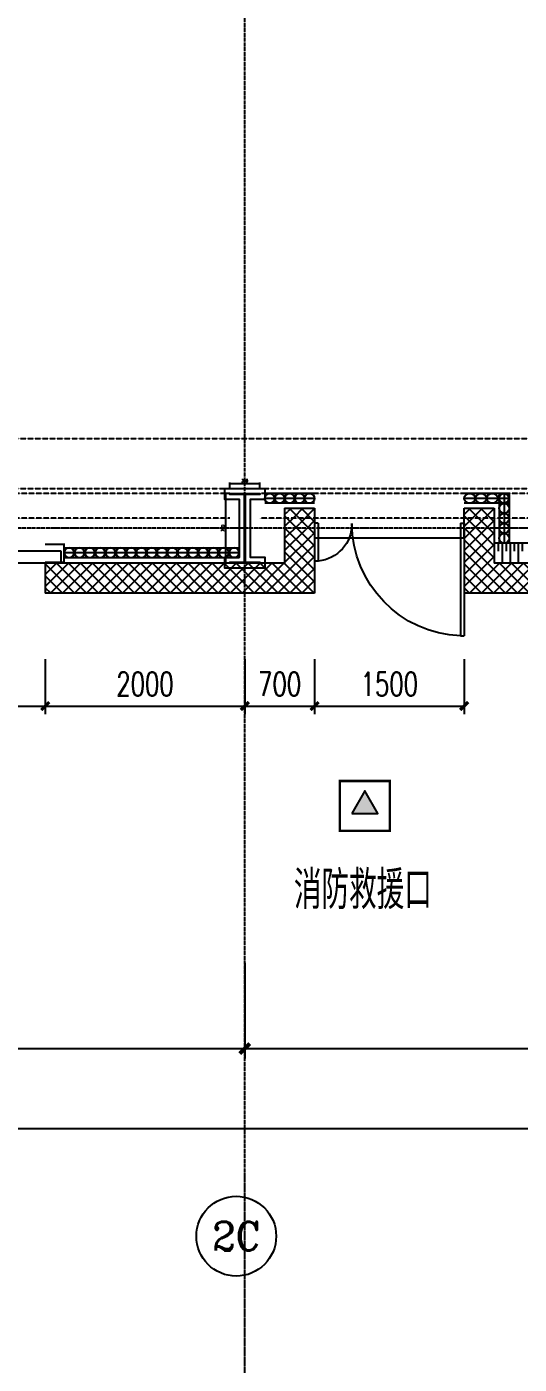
# Model space of a CAD drawing. Extents: x -954573 to 446329, y 489853 to 1226784.
# Drawn here: x -149040 to -144102, y 631699 to 645092 of the extents above; entities that cross this region are included whole.
import ezdxf
from ezdxf.enums import TextEntityAlignment as Align

# ---------------------------------------------------------------- set-up
doc = ezdxf.new("R2010")
doc.units = 0
doc.header["$LTSCALE"] = 10
doc.header["$MEASUREMENT"] = 0
for name, pattern in [('10平面$0$10平面$0$DASH', [0.35, 0.25, -0.1]), ('10平面$0$DOTE', [2.42, 2, -0.2, 0.02, -0.2]), ('10平面$1$DASH', [0.35, 0.25, -0.1])]:
    doc.linetypes.add(name, pattern=pattern)
doc.layers.get('Defpoints').update_dxf_attribs({"color": 210})
for name, color, linetype in [('10平面$0$10平面$0$WINDOW', 8, 'Continuous'), ('10平面$0$99平面图例外参$0$A-HATCH-2', 251, 'Continuous'), ('10平面$0$A-AXIS-D', 8, 'Continuous'), ('10平面$0$A-AXIS-DOTE', 8, '10平面$0$DOTE'), ('10平面$0$A-AXIS-DP', 8, 'Continuous'), ('10平面$0$A-HATCH-2', 8, 'Continuous'), ('10平面$0$A-HRAIL', 8, 'Continuous'), ('10平面$0$A-LIN-V', 8, 'Continuous'), ('10平面$0$A-SFCE', 8, 'Continuous'), ('10平面$0$A-TEXT', 8, 'Continuous'), ('10平面$0$A-WINDOW', 8, 'Continuous'), ('10平面$0$AS-COLN', 8, 'Continuous'), ('10平面$0$AS-WALL', 8, 'Continuous'), ('10平面$0$DIM_SYMB', 8, 'Continuous'), ('10平面$0$PUB_HATCH', 8, 'Continuous'), ('10平面$0$PUB_TEXT', 8, 'Continuous'), ('10平面$0$RP-N2-01$0$$0$A-WIND-J', 8, 'Continuous'), ('10平面$0$RP-N2-01$0$A-WIND-J', 8, 'Continuous'), ('A-LIN-V', 9, 'Continuous')]:
    doc.layers.add(name, color=color, linetype=linetype)
doc.styles.add('10平面$0$_TCH_AXIS', font='COMPLEX', dxfattribs={"bigfont": 'GBCBIG'})
doc.styles.add('10平面$0$_TCH_DIM', font='SIMPLEX', dxfattribs={"bigfont": 'GBCBIG'})
doc.styles.add('10平面$0$_TCH_DIM_T3', font='SIMPLEX', dxfattribs={"width": 0.705882, "bigfont": 'GBCBIG'})
doc.dimstyles.new('10平面$0$_TCH_ARCH&&10', dxfattribs={"dimtxt": 29.75, "dimasz": 10, "dimexe": 10, "dimexo": 10, "dimgap": 12.625, "dimtad": 1, "dimdec": 0, "dimzin": 0, "dimdsep": 46, "dimtxsty": '10平面$0$_TCH_DIM_T3', "dimblk": '10平面$0$_ArchTick', "dimcen": 0.09, "dimclrt": 7, "dimazin": 2, "dimtfac": 1, "dimtdec": 0, "dimtix": 1, "dimtmove": 2, "dimatfit": 3, "dimfxl": 0, "dimtolj": 1, "dimtzin": 0, "dimarcsym": 0})
doc.dimstyles.new('10平面$0$_TCH_ARCH&&100', dxfattribs={"dimtxt": 297.5, "dimasz": 100, "dimexe": 100, "dimexo": 100, "dimgap": 126.25, "dimtad": 1, "dimdec": 0, "dimzin": 0, "dimdsep": 46, "dimtxsty": '10平面$0$_TCH_DIM_T3', "dimblk": '10平面$0$_ArchTick', "dimcen": 0.09, "dimclrt": 7, "dimazin": 2, "dimtfac": 1, "dimtdec": 0, "dimtix": 1, "dimtmove": 2, "dimatfit": 3, "dimfxl": 0, "dimtolj": 1, "dimtzin": 0, "dimarcsym": 0})
doc.dimstyles.new('10平面$0$_TCH_ARCH&&80', dxfattribs={"dimtxt": 238, "dimasz": 80, "dimexe": 80, "dimexo": 80, "dimgap": 101, "dimtad": 1, "dimdec": 0, "dimzin": 0, "dimdsep": 46, "dimtxsty": '10平面$0$_TCH_DIM_T3', "dimblk": '10平面$0$_ArchTick', "dimcen": 0.09, "dimclrt": 7, "dimazin": 2, "dimtfac": 1, "dimtdec": 0, "dimtix": 1, "dimtmove": 2, "dimatfit": 3, "dimfxl": 0, "dimtolj": 1, "dimtzin": 0, "dimarcsym": 0})
pattern_1 = [(45, (60, 0), (-60.000061, 60.000061), []), (135, (60, 0), (-60.000061, -60.000061), [])]

# ---------------------------------------------------------------- blocks, each defined once
blk = doc.blocks.new('10平面$0$_ArchTick')
at = {"color": 0, "linetype": 'ByBlock', "const_width": 0.4}
blk.add_lwpolyline([(-0.5, -0.5), (0.5, 0.5)], dxfattribs=at)
blk = doc.blocks.new('*D2977')
at = {"layer": '10平面$0$A-AXIS-D', "color": 0, "lineweight": -2}
for p, q in [((64882, -169100), (64882, -170060)), ((73882, -169100), (73882, -170060)), ((64882, -169960), (73882, -169960))]:
    blk.add_line(p, q, dxfattribs=at)
at = {"layer": 'Defpoints', "color": 0}
for p in [(64882, -169000), (73882, -169000), (73882, -169960)]:
    blk.add_point(p, dxfattribs=at)
at = {"layer": '10平面$0$A-AXIS-D', "color": 0, "lineweight": -2, "xscale": 100, "yscale": 100, "zscale": 100, "rotation": 180}
blk.add_blockref('10平面$0$_ArchTick', (64882, -169960), dxfattribs=at)
at = {"layer": '10平面$0$A-AXIS-D', "color": 0, "lineweight": -2, "xscale": 100, "yscale": 100, "zscale": 100}
blk.add_blockref('10平面$0$_ArchTick', (73882, -169960), dxfattribs=at)
at = {"layer": '10平面$0$A-AXIS-D', "color": 7, "insert": (69382, -169685), "char_height": 297.5, "attachment_point": 5, "style": '10平面$0$_TCH_DIM_T3'}
blk.add_mtext('\\A1;9000', dxfattribs=at)
blk = doc.blocks.new('*D2978')
at = {"layer": '10平面$0$A-AXIS-D', "color": 0, "lineweight": -2}
for p, q in [((73882, -169100), (73882, -170060)), ((82882, -169100), (82882, -170060)), ((73882, -169960), (82882, -169960))]:
    blk.add_line(p, q, dxfattribs=at)
at = {"layer": 'Defpoints', "color": 0}
for p in [(73882, -169000), (82882, -169000), (82882, -169960)]:
    blk.add_point(p, dxfattribs=at)
at = {"layer": '10平面$0$A-AXIS-D', "color": 0, "lineweight": -2, "xscale": 100, "yscale": 100, "zscale": 100, "rotation": 180}
blk.add_blockref('10平面$0$_ArchTick', (73882, -169960), dxfattribs=at)
at = {"layer": '10平面$0$A-AXIS-D', "color": 0, "lineweight": -2, "xscale": 100, "yscale": 100, "zscale": 100}
blk.add_blockref('10平面$0$_ArchTick', (82882, -169960), dxfattribs=at)
at = {"layer": '10平面$0$A-AXIS-D', "color": 7, "insert": (78382, -169685), "char_height": 297.5, "attachment_point": 5, "style": '10平面$0$_TCH_DIM_T3'}
blk.add_mtext('\\A1;9000', dxfattribs=at)
blk = doc.blocks.new('*D3062')
at = {"layer": '10平面$0$A-AXIS-D', "color": 0, "lineweight": -2}
for p, q in [((-65318, -169200), (-65318, -170860)), ((92682, -169200), (92682, -170860)), ((-65318, -170760), (92682, -170760))]:
    blk.add_line(p, q, dxfattribs=at)
at = {"layer": 'Defpoints', "color": 0}
for p in [(-65318, -169100), (92682, -169100), (92682, -170760)]:
    blk.add_point(p, dxfattribs=at)
at = {"layer": '10平面$0$A-AXIS-D', "color": 0, "lineweight": -2, "xscale": 100, "yscale": 100, "zscale": 100, "rotation": 180}
blk.add_blockref('10平面$0$_ArchTick', (-65318, -170760), dxfattribs=at)
at = {"layer": '10平面$0$A-AXIS-D', "color": 0, "lineweight": -2, "xscale": 100, "yscale": 100, "zscale": 100}
blk.add_blockref('10平面$0$_ArchTick', (92682, -170760), dxfattribs=at)
at = {"layer": '10平面$0$A-AXIS-D', "color": 7, "insert": (13682, -170485), "char_height": 297.5, "attachment_point": 5, "style": '10平面$0$_TCH_DIM_T3'}
blk.add_mtext('\\A1;158000', dxfattribs=at)
blk = doc.blocks.new('10平面$0$10平面$0$$DorLib2D$00000126')
at = {"color": 0, "linetype": 'Continuous'}
for p, q in [((-0.532, 0.5), (-0.532, 0.9)), ((0.532, 0.9), (0.532, 0.5))]:
    blk.add_line(p, q, dxfattribs=at)
at = {"color": 0, "linetype": '10平面$0$10平面$0$DASH'}
for p, q in [((-0.532, 0.9), (0.532, 0.9)), ((-0.532, 0.5), (0.532, 0.5))]:
    blk.add_line(p, q, dxfattribs=at)
blk = doc.blocks.new('10平面$0$DOOR2DLIB$SYSLIB$00000123')
at = {"color": 0}
for p, q in [((0.475, -0.0014), (0.475, 0.7521)), ((0.475, 0.7521), (0.5, 0.7521)), ((0.5, -0.0014), (0.5, 0.7521)), ((-0.5, 0), (-0.5, 0.252)), ((-0.475, 0.252), (-0.5, 0.252)), ((-0.475, 0), (-0.475, 0.252)), ((-0.475, 0), (-0.5, 0)), ((0.475, -0.0014), (0.5, -0.0014))]:
    blk.add_line(p, q, dxfattribs=at)
for centre, radius, start, end in [((0.5046, -0.0019), 0.7546, 92.24927, 179.72377), ((-0.5008, 0.0026), 0.2508, 359.78987, 84.09744)]:
    blk.add_arc(centre, radius, start, end, dxfattribs=at)
blk = doc.blocks.new('10平面$0$42343243')
at = {"layer": '10平面$0$PUB_HATCH'}
h = blk.add_hatch(dxfattribs=at)
h.set_pattern_fill('多孔材料', color=256, scale=30, style=0)
h.set_pattern_definition(pattern_1)
h.paths.add_polyline_path([(-146454, 1222870), (-146154, 1223170), (-148854, 1223170), (-148854, 1222870)])
h = blk.add_hatch(dxfattribs=at)
h.set_pattern_fill('多孔材料', color=256, scale=30, style=0)
h.set_pattern_definition(pattern_1)
h.paths.add_polyline_path([(-146454, 1222320), (-146154, 1222620), (-146154, 1223170), (-146454, 1222870)])
h = blk.add_hatch(dxfattribs=at)
h.set_pattern_fill('多孔材料', color=256, scale=30, style=0)
h.set_pattern_definition(pattern_1)
h.paths.add_polyline_path([(-144654, 1222620), (-144354, 1222320), (-144354, 1222870), (-144654, 1223170)])
h = blk.add_hatch(dxfattribs=at)
h.set_pattern_fill('多孔材料', color=256, scale=30, style=0)
h.set_pattern_definition(pattern_1)
h.paths.add_polyline_path([(-137854, 1223170), (-144654, 1223170), (-144354, 1222870), (-137854, 1222870)])
h = blk.add_hatch(dxfattribs=at)
h.set_pattern_fill('多孔材料', color=256, scale=30, style=0)
h.set_pattern_definition(pattern_1)
h.paths.add_polyline_path([(-146454, 1222320), (-146154, 1222320), (-146154, 1222620)])
h = blk.add_hatch(dxfattribs=at)
h.set_pattern_fill('多孔材料', color=256, scale=30, style=0)
h.set_pattern_definition(pattern_1)
h.paths.add_polyline_path([(-144654, 1222620), (-144654, 1222320), (-144354, 1222320)])
at = {"layer": '10平面$0$10平面$0$WINDOW'}
blk.add_line((-144654, 1222620), (-146154, 1222620), dxfattribs=at)
at = {"layer": '10平面$0$AS-WALL'}
for p, q in [((-146154, 1223170), (-148854, 1223170)), ((-148854, 1222870), (-148854, 1223170)), ((-146154, 1222620), (-146154, 1223170)), ((-144654, 1222620), (-144654, 1223170)), ((-137854, 1223170), (-144654, 1223170)), ((-146454, 1222870), (-148854, 1222870)), ((-146454, 1222320), (-146454, 1222870)), ((-144354, 1222320), (-144354, 1222870)), ((-137854, 1222870), (-144354, 1222870)), ((-146154, 1222320), (-146154, 1222620)), ((-144654, 1222620), (-144654, 1222320)), ((-146454, 1222320), (-146154, 1222320)), ((-144654, 1222320), (-144354, 1222320))]:
    blk.add_line(p, q, dxfattribs=at)
at = {"layer": '10平面$0$10平面$0$WINDOW', "zscale": 300}
for name, p, xscale, yscale, rotation in [('10平面$0$DOOR2DLIB$SYSLIB$00000123', (-145404, 1222470), -1500, -1500, 179.9999999999555), ('10平面$0$10平面$0$$DorLib2D$00000126', (-151354, 1223020), 5000, 300, 180)]:
    blk.add_blockref(name, p, dxfattribs=dict(at, xscale=xscale, yscale=yscale, rotation=rotation))
blk = doc.blocks.new('10平面$0$3243243')
at = {"layer": '10平面$0$A-SFCE', "linetype": '10平面$1$DASH'}
for p, q in [((-147004.2, 640420), (-164704.2, 640420)), ((-147004.2, 640170), (-164704.2, 640170))]:
    blk.add_line(p, q, dxfattribs=at)
at = {"layer": '10平面$0$A-SFCE', "color": 2, "linetype": '10平面$1$DASH'}
for p, q in [((-138004.2, 640420), (-146704.2, 640420)), ((-138004.2, 640170), (-146704.2, 640170))]:
    blk.add_line(p, q, dxfattribs=at)
blk = doc.blocks.new('*D3404')
at = {"layer": '10平面$0$A-AXIS-DP', "color": 0, "lineweight": -2}
for p, q in [((-195790, 766880), (-195790, 766929)), ((-195490, 766880), (-195490, 766929)), ((-195790, 766919), (-195490, 766919))]:
    blk.add_line(p, q, dxfattribs=at)
at = {"layer": 'Defpoints', "color": 0}
for p in [(-195790, 766870), (-195490, 766919), (-195490, 766870)]:
    blk.add_point(p, dxfattribs=at)
at = {"layer": '10平面$0$A-AXIS-DP', "color": 0, "lineweight": -2, "xscale": 10, "yscale": 10, "zscale": 10, "rotation": 180}
blk.add_blockref('10平面$0$_ArchTick', (-195790, 766919), dxfattribs=at)
at = {"layer": '10平面$0$A-AXIS-DP', "color": 0, "lineweight": -2, "xscale": 10, "yscale": 10, "zscale": 10}
blk.add_blockref('10平面$0$_ArchTick', (-195490, 766919), dxfattribs=at)
at = {"layer": '10平面$0$A-AXIS-DP', "color": 7, "insert": (-195640, 766946), "char_height": 29.8, "attachment_point": 5, "style": '10平面$0$_TCH_DIM_T3'}
blk.add_mtext('\\A1;300', dxfattribs=at)
blk = doc.blocks.new('*D3405')
at = {"layer": '10平面$0$A-AXIS-DP', "color": 0, "lineweight": -2}
for p, q in [((-195800, 766820), (-195841, 766820)), ((-195831, 766120), (-195831, 766820)), ((-195800, 766120), (-195841, 766120))]:
    blk.add_line(p, q, dxfattribs=at)
at = {"layer": 'Defpoints', "color": 0}
for p in [(-195831, 766820), (-195790, 766820), (-195790, 766120)]:
    blk.add_point(p, dxfattribs=at)
at = {"layer": '10平面$0$A-AXIS-DP', "color": 0, "lineweight": -2, "xscale": 10, "yscale": 10, "zscale": 10}
for p, rotation in [((-195831, 766820), 90), ((-195831, 766120), 270)]:
    blk.add_blockref('10平面$0$_ArchTick', p, dxfattribs=dict(at, rotation=rotation))
at = {"layer": '10平面$0$A-AXIS-DP', "color": 7, "insert": (-195859, 766470), "char_height": 29.8, "attachment_point": 5, "rotation": 90, "style": '10平面$0$_TCH_DIM_T3'}
blk.add_mtext('\\A1;700', dxfattribs=at)
blk = doc.blocks.new('10平面$0$w42343')
at = {"layer": '10平面$0$A-HATCH-2', "linetype": '10平面$1$DASH'}
for p, q in [((-263654.2, 640970), (-128354.2, 640970)), ((-263654.2, 640470), (-128354.2, 640470))]:
    blk.add_line(p, q, dxfattribs=at)
blk = doc.blocks.new('10平面$0$RP-N2-01$0$$0$xfjy')
at = {"layer": '10平面$0$RP-N2-01$0$$0$A-WIND-J'}
h = blk.add_hatch(color=256, dxfattribs=at)
h.dxf.hatch_style = 1
h.paths.add_polyline_path([(1141876, -26214), (1142135, -26214), (1142005, -25989)])
at = {"layer": '10平面$0$RP-N2-01$0$$0$A-WIND-J', "const_width": 25}
blk.add_lwpolyline([(1141755, -25889), (1141755, -26389), (1142255, -26389), (1142255, -25889)], close=True, dxfattribs=at)
at = {"layer": '10平面$0$RP-N2-01$0$$0$A-WIND-J'}
for points in [[(1141755, -26389), (1142255, -26389), (1142255, -25889), (1141755, -25889)], [(1141876, -26214), (1142135, -26214), (1142005, -25989)]]:
    blk.add_lwpolyline(points, close=True, dxfattribs=at)
blk = doc.blocks.new('10平面$0$RP-N2-01$0$xfjy')
at = {"layer": '10平面$0$RP-N2-01$0$$0$A-WIND-J'}
blk.add_blockref('10平面$0$RP-N2-01$0$$0$xfjy', (0, 0), dxfattribs=at)
blk = doc.blocks.new('10平面$0$1232')
at = {"layer": '10平面$0$RP-N2-01$0$A-WIND-J'}
blk.add_blockref('10平面$0$RP-N2-01$0$xfjy', (-1287655, 663429, 0), dxfattribs=at)
at = {"layer": '10平面$0$A-TEXT', "style": '10平面$0$_TCH_DIM'}
blk.add_text('消防救援口', height=384.1, dxfattribs=at).set_placement((-146361, 636257, 0))
blk = doc.blocks.new('10平面$0$3333')
at = {"layer": '10平面$0$A-SFCE', "const_width": 20}
blk.add_lwpolyline([(-227064, 766320), (-227064, 766510), (-227244, 766510), (-227244, 766320)], dxfattribs=at)
blk = doc.blocks.new('10平面$0$99平面图例外参$0$$LinePat$填挖边坡')
at = {"color": 0}
for p, q in [((0, 0), (0, -1500)), ((300, 0), (300, -600))]:
    blk.add_line(p, q, dxfattribs=at)
at = {"layer": 'Defpoints', "color": 0}
blk.add_point((600, 0), dxfattribs=at)
blk = doc.blocks.new('10平面$0$99平面图例外参$0$$LinePat$圆环')
for points in [[(0, 150), (300, 150)], [(0, 0), (300, 0)], [(0, -150), (300, -150)]]:
    blk.add_lwpolyline(points)
at = {"color": 0}
blk.add_circle((150, 0), 150, dxfattribs=at)
blk = doc.blocks.new('10平面$0$34242343243')
at = {"layer": '10平面$0$A-LIN-V'}
blk.add_line((-137850, 639920), (-144354, 639920), dxfattribs=at)
at = {"layer": '10平面$0$99平面图例外参$0$A-HATCH-2', "color": 203, "xscale": 0.1338271774238745, "yscale": 0.1333333333333333, "zscale": 0.1333333333333333, "rotation": 8.819635547467743e-11}
for p in [(-144354, 639920), (-144274, 639920), (-144194, 639920), (-144113, 639920)]:
    blk.add_blockref('10平面$0$99平面图例外参$0$$LinePat$填挖边坡', p, dxfattribs=at)
at = {"layer": '10平面$0$A-HRAIL', "yscale": 0.3333333333333333, "zscale": 0.3333333333333333}
for p, xscale, rotation in [((-146554, 640370), 0.3333327849077565, 180), ((-146454, 640370), 0.3333327849077565, 180), ((-146354, 640370), 0.3333327849077565, 180), ((-146254, 640370), 0.3333327849077565, 180), ((-146154, 640370), 0.3333327849077565, 180), ((-144542, 640370), 0.3749999999076196, 180), ((-144429, 640370), 0.3749999999076196, 180), ((-144317, 640370), 0.3749999999076196, 180), ((-144204, 640370), 0.3749999999076196, 180), ((-144254, 640420), 0.3333333089176255, 270), ((-144254, 640320), 0.3333333089176255, 270), ((-144254, 640220), 0.3333333089176255, 270), ((-144254, 640120), 0.3333333089176255, 270), ((-144254, 640020), 0.3333333089176255, 270), ((-148665, 639826), -0.3444734679294839, 179.999999999795), ((-148562, 639826), -0.3444734679294839, 179.999999999795), ((-148458, 639826), -0.3444734679294839, 179.999999999795), ((-148355, 639826), -0.3444734679294839, 179.999999999795), ((-148252, 639826), -0.3444734679294839, 179.999999999795), ((-148148, 639826), -0.3444734679294839, 179.999999999795), ((-148045, 639826), -0.3444734679294839, 179.999999999795), ((-147942, 639826), -0.3444734679294839, 179.999999999795), ((-147838, 639826), -0.3444734679294839, 179.999999999795), ((-147735, 639826), -0.3444734679294839, 179.999999999795), ((-147632, 639826), -0.3444734679294839, 179.999999999795), ((-147528, 639826), -0.3444734679294839, 179.999999999795), ((-147425, 639826), -0.3444734679294839, 179.999999999795), ((-147322, 639826), -0.3444734679294839, 179.999999999795), ((-147218, 639826), -0.3444734679294839, 179.999999999795), ((-147115, 639826), -0.3444734679294839, 179.999999999795), ((-147012, 639826), -0.3444734679294839, 179.999999999795)]:
    blk.add_blockref('10平面$0$99平面图例外参$0$$LinePat$圆环', p, dxfattribs=dict(at, xscale=xscale, rotation=rotation))
at = {"layer": '10平面$0$A-SFCE', "rotation": 270}
blk.add_blockref('10平面$0$3333', (-915175, 412666), dxfattribs=at)
blk = doc.blocks.new('*D4158')
at = {"layer": '10平面$0$A-AXIS-DP', "color": 0, "lineweight": -2}
for p, q in [((-151354, 638760), (-151354, 638210)), ((-148854, 638760), (-148854, 638210)), ((-151354, 638290), (-148854, 638290))]:
    blk.add_line(p, q, dxfattribs=at)
at = {"layer": 'Defpoints', "color": 0}
for p in [(-151354, 638840), (-148854, 638840), (-148854, 638290)]:
    blk.add_point(p, dxfattribs=at)
at = {"layer": '10平面$0$A-AXIS-DP', "color": 0, "lineweight": -2, "xscale": 80, "yscale": 80, "zscale": 80, "rotation": 180}
blk.add_blockref('10平面$0$_ArchTick', (-151354, 638290), dxfattribs=at)
at = {"layer": '10平面$0$A-AXIS-DP', "color": 0, "lineweight": -2, "xscale": 80, "yscale": 80, "zscale": 80}
blk.add_blockref('10平面$0$_ArchTick', (-148854, 638290), dxfattribs=at)
at = {"layer": '10平面$0$A-AXIS-DP', "color": 7, "insert": (-150104, 638510), "char_height": 238, "attachment_point": 5, "style": '10平面$0$_TCH_DIM_T3'}
blk.add_mtext('\\A1;2500', dxfattribs=at)
blk = doc.blocks.new('*D4159')
at = {"layer": '10平面$0$A-AXIS-DP', "color": 0, "lineweight": -2}
for p, q in [((-148854, 638760), (-148854, 638210)), ((-146854, 638760), (-146854, 638210)), ((-148854, 638290), (-146854, 638290))]:
    blk.add_line(p, q, dxfattribs=at)
at = {"layer": 'Defpoints', "color": 0}
for p in [(-148854, 638840), (-146854, 638840), (-146854, 638290)]:
    blk.add_point(p, dxfattribs=at)
at = {"layer": '10平面$0$A-AXIS-DP', "color": 0, "lineweight": -2, "xscale": 80, "yscale": 80, "zscale": 80, "rotation": 180}
blk.add_blockref('10平面$0$_ArchTick', (-148854, 638290), dxfattribs=at)
at = {"layer": '10平面$0$A-AXIS-DP', "color": 0, "lineweight": -2, "xscale": 80, "yscale": 80, "zscale": 80}
blk.add_blockref('10平面$0$_ArchTick', (-146854, 638290), dxfattribs=at)
at = {"layer": '10平面$0$A-AXIS-DP', "color": 7, "insert": (-147854, 638510), "char_height": 238, "attachment_point": 5, "style": '10平面$0$_TCH_DIM_T3'}
blk.add_mtext('\\A1;2000', dxfattribs=at)
blk = doc.blocks.new('*D4160')
at = {"layer": '10平面$0$A-AXIS-DP', "color": 0, "lineweight": -2}
for p, q in [((-146854, 638760), (-146854, 638210)), ((-146154, 638760), (-146154, 638210)), ((-146854, 638290), (-146154, 638290))]:
    blk.add_line(p, q, dxfattribs=at)
at = {"layer": 'Defpoints', "color": 0}
for p in [(-146854, 638840), (-146154, 638840), (-146154, 638290)]:
    blk.add_point(p, dxfattribs=at)
at = {"layer": '10平面$0$A-AXIS-DP', "color": 0, "lineweight": -2, "xscale": 80, "yscale": 80, "zscale": 80, "rotation": 180}
blk.add_blockref('10平面$0$_ArchTick', (-146854, 638290), dxfattribs=at)
at = {"layer": '10平面$0$A-AXIS-DP', "color": 0, "lineweight": -2, "xscale": 80, "yscale": 80, "zscale": 80}
blk.add_blockref('10平面$0$_ArchTick', (-146154, 638290), dxfattribs=at)
at = {"layer": '10平面$0$A-AXIS-DP', "color": 7, "insert": (-146504, 638510), "char_height": 238, "attachment_point": 5, "style": '10平面$0$_TCH_DIM_T3'}
blk.add_mtext('\\A1;700', dxfattribs=at)
blk = doc.blocks.new('*D4161')
at = {"layer": '10平面$0$A-AXIS-DP', "color": 0, "lineweight": -2}
for p, q in [((-146154, 638760), (-146154, 638210)), ((-144654, 638760), (-144654, 638210)), ((-146154, 638290), (-144654, 638290))]:
    blk.add_line(p, q, dxfattribs=at)
at = {"layer": 'Defpoints', "color": 0}
for p in [(-146154, 638840), (-144654, 638840), (-144654, 638290)]:
    blk.add_point(p, dxfattribs=at)
at = {"layer": '10平面$0$A-AXIS-DP', "color": 0, "lineweight": -2, "xscale": 80, "yscale": 80, "zscale": 80, "rotation": 180}
blk.add_blockref('10平面$0$_ArchTick', (-146154, 638290), dxfattribs=at)
at = {"layer": '10平面$0$A-AXIS-DP', "color": 0, "lineweight": -2, "xscale": 80, "yscale": 80, "zscale": 80}
blk.add_blockref('10平面$0$_ArchTick', (-144654, 638290), dxfattribs=at)
at = {"layer": '10平面$0$A-AXIS-DP', "color": 7, "insert": (-145404, 638510), "char_height": 238, "attachment_point": 5, "style": '10平面$0$_TCH_DIM_T3'}
blk.add_mtext('\\A1;1500', dxfattribs=at)
blk = doc.blocks.new('10平面$0$dote')
at = {"layer": '10平面$0$A-AXIS-D'}
blk.add_circle((73797.3, -171838.9), 400, dxfattribs=at)
at = {"layer": '10平面$0$A-AXIS-DOTE', "ltscale": 2}
for p, q in [((73882.2, -169748.9), (73882.2, -75950)), ((98696.4, -164750), (-75513.6, -164750)), ((73882.2, -264080), (73882.2, -167560.7))]:
    blk.add_line(p, q, dxfattribs=at)
at = {"layer": '10平面$0$PUB_TEXT', "style": '10平面$0$_TCH_AXIS'}
blk.add_text('2C', height=288.12, dxfattribs=at).set_placement((73557.2, -171982.9), (74037.4, -171982.9), align=Align.FIT)
at = {"layer": '10平面$0$A-AXIS-D'}
for base, p1, p2, picture, middle in [((73882.2, -169960), (64882.2, -169000), (73882.2, -169000), '*D2977', (69382.2, -169685)), ((82882.2, -169960), (73882.2, -169000), (82882.2, -169000), '*D2978', (78382.2, -169685)), ((92682.2, -170760), (-65317.8, -169100), (92682.2, -169100), '*D3062', (13682.2, -170485))]:
    dim = blk.add_linear_dim(base=base, p1=p1, p2=p2, angle=0, dimstyle='10平面$0$_TCH_ARCH&&100', override={"dimgap": 0}, dxfattribs=at)
    dim.commit()
    dim.dimension.update_dxf_attribs({"geometry": picture, "text_midpoint": middle, "dimtype": 129})
blk = doc.blocks.new('10平面$0$nt66')
at = {"layer": '10平面$0$A-HATCH-2'}
blk.add_lwpolyline([(-195840, 766870), (-195440, 766870), (-195440, 766758), (-195586, 766758), (-195586, 766182), (-195440, 766182), (-195440, 766070), (-195840, 766070), (-195840, 766182), (-195694, 766182), (-195694, 766758), (-195840, 766758)], close=True, dxfattribs=at)
at = {"layer": '10平面$0$AS-COLN'}
blk.add_lwpolyline([(-195790, 766820), (-195490, 766820), (-195490, 766808), (-195636, 766808), (-195636, 766132), (-195490, 766132), (-195490, 766120), (-195790, 766120), (-195790, 766132), (-195644, 766132), (-195644, 766808), (-195790, 766808)], close=True, dxfattribs=at)
at = {"layer": '10平面$0$A-AXIS-DP'}
for p1, p2, distance, picture, middle in [((-195790, 766870), (-195490, 766870), 48.8, '*D3404', (-195640, 766946.2)), ((-195790, 766120), (-195790, 766820), 41.2, '*D3405', (-195858.7, 766470))]:
    dim = blk.add_aligned_dim(p1=p1, p2=p2, distance=distance, dimstyle='10平面$0$_TCH_ARCH&&10', dxfattribs=at)
    dim.commit()
    dim.dimension.update_dxf_attribs({"geometry": picture, "text_midpoint": middle})
blk = doc.blocks.new('10平面$0$33333')
blk.add_blockref('10平面$0$nt66', (48786, -126400))
blk = doc.blocks.new('10平面')
blk.add_blockref('10平面$0$1232', (0, 0))
at = {"layer": '10平面$0$A-AXIS-DP'}
blk.add_blockref('10平面$0$3243243', (0, 0), dxfattribs=at)
at = {"layer": '10平面$0$A-WINDOW'}
for name in ['10平面$0$33333', '10平面$0$w42343']:
    blk.add_blockref(name, (0, 0), dxfattribs=at)
at = {"layer": '10平面$0$A-WINDOW', "xscale": -1, "rotation": 180}
blk.add_blockref('10平面$0$42343243', (0, 1862590), dxfattribs=at)
at = {"layer": '10平面$0$AS-WALL'}
blk.add_blockref('10平面$0$dote', (-220736.4, 804820), dxfattribs=at)
at = {"layer": '10平面$0$DIM_SYMB'}
blk.add_blockref('10平面$0$34242343243', (0, 0), dxfattribs=at)
at = {"layer": '10平面$0$A-AXIS-DP'}
for p1, p2, picture, middle in [((-151354.2, 638840), (-148854.2, 638840), '*D4158', (-150104.2, 638510)), ((-148854.2, 638840), (-146854.2, 638840), '*D4159', (-147854.2, 638510)), ((-146854.2, 638840), (-146154.2, 638840), '*D4160', (-146504.2, 638510)), ((-146154.2, 638840), (-144654.2, 638840), '*D4161', (-145404.2, 638510))]:
    dim = blk.add_aligned_dim(p1=p1, p2=p2, distance=-550, dimstyle='10平面$0$_TCH_ARCH&&80', dxfattribs=at)
    dim.commit()
    dim.dimension.update_dxf_attribs({"geometry": picture, "text_midpoint": middle})

msp = doc.modelspace()

# ---------------------------------------------------------------- block references
at = {"layer": 'A-LIN-V'}
msp.add_blockref('10平面', (0, 0), dxfattribs=at)

doc.saveas('drawing.dxf')
